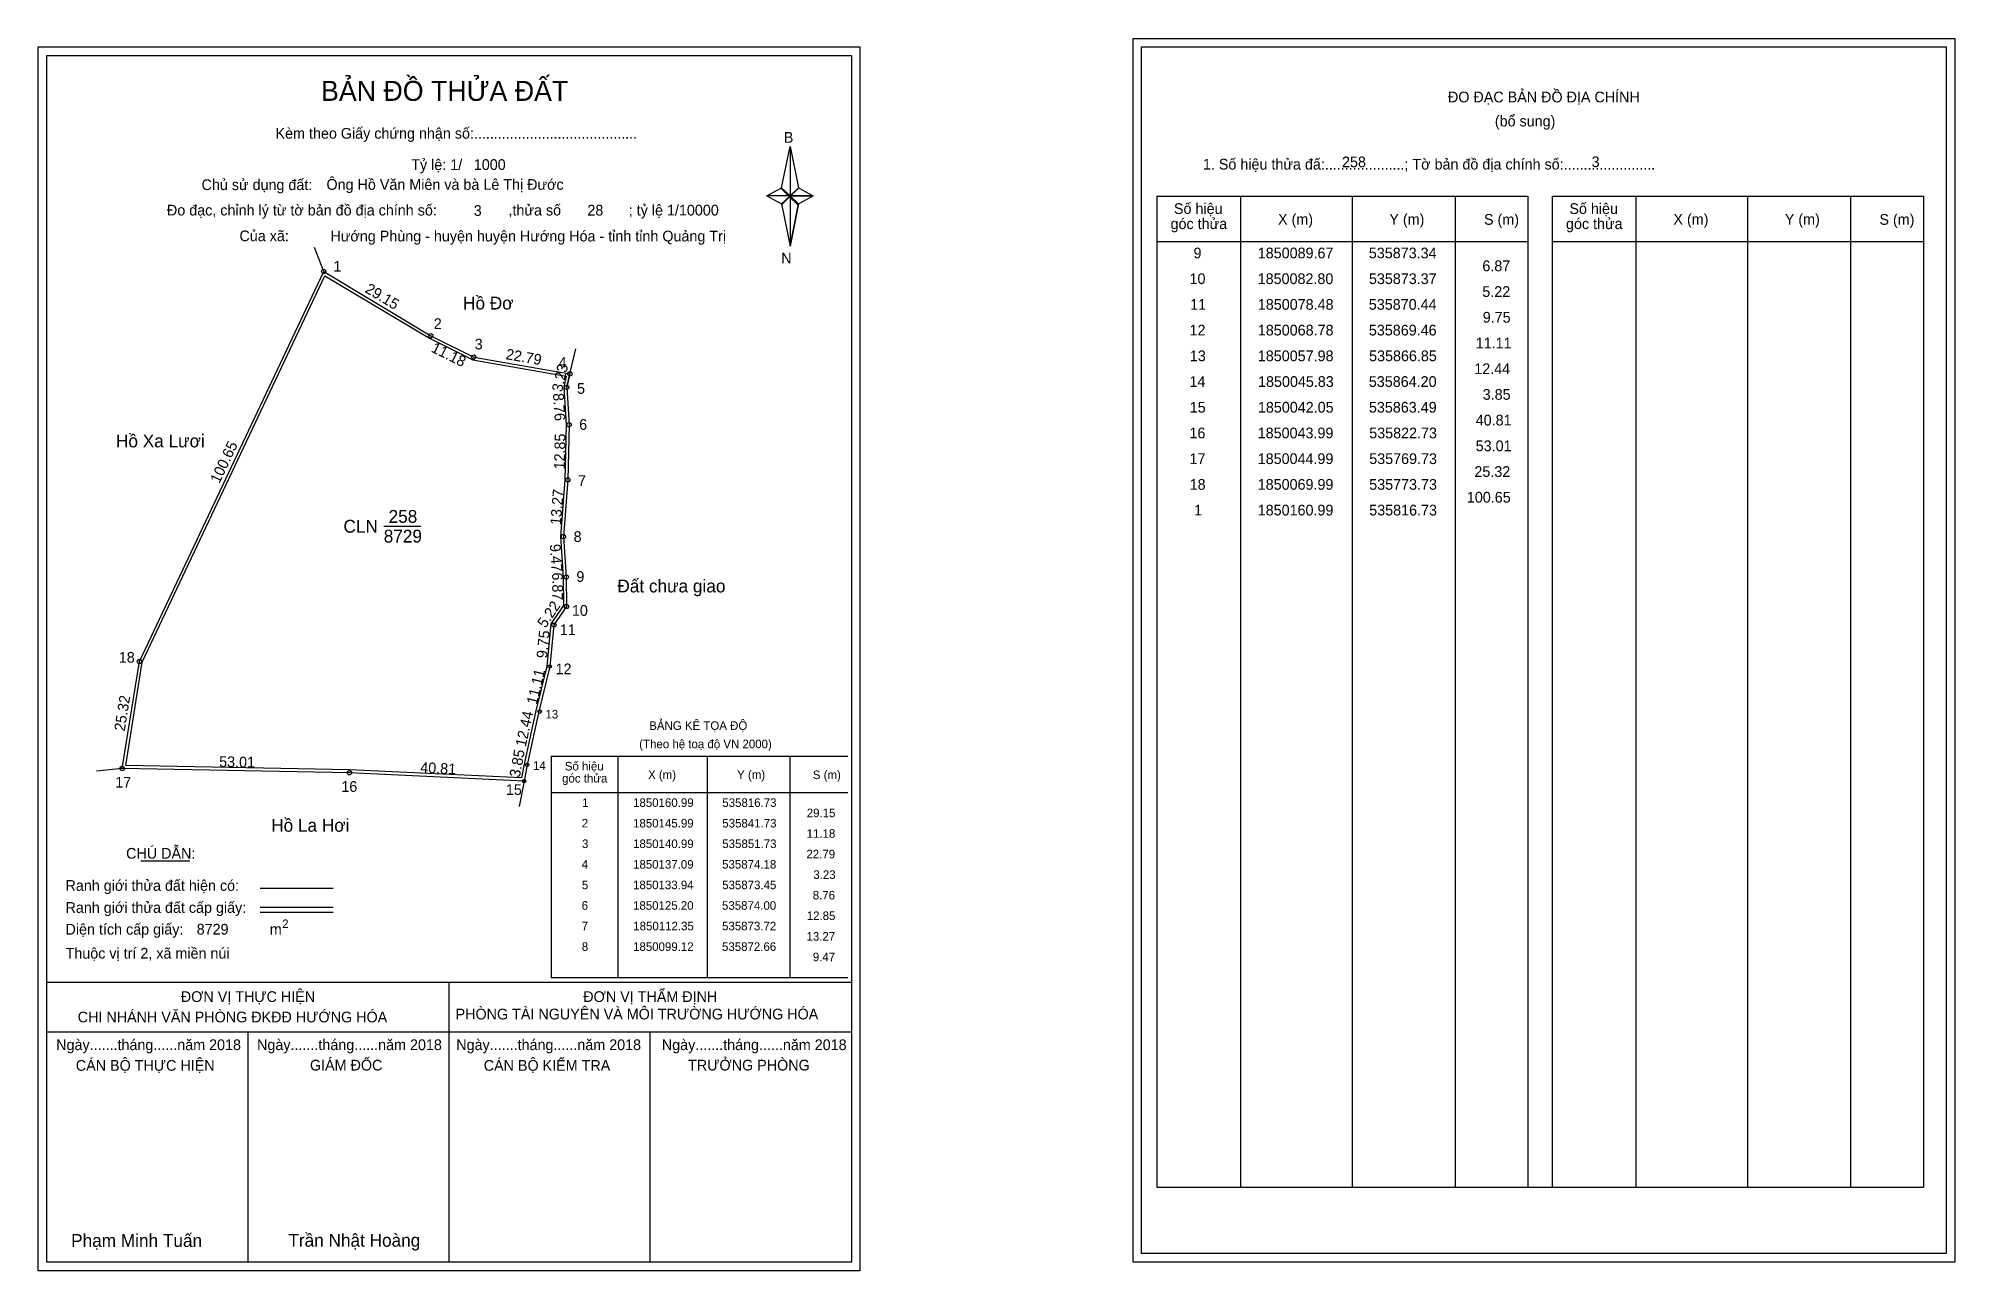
# Model space of a CAD drawing. Extents: x 535750 to 536197, y 1849928 to 1850215.
import ezdxf

# ---------------------------------------------------------------- set-up
doc = ezdxf.new("R2010")
doc.units = 0
for name, color, linetype in [('Level 1', 7, 'Continuous'), ('Level 10', 7, 'Continuous'), ('Level 11', 7, 'Continuous'), ('Level 13', 7, 'Continuous'), ('Level 27', 7, 'Continuous'), ('Level 3', 7, 'Continuous'), ('Level 36', 7, 'Continuous'), ('Level 49', 7, 'Continuous'), ('Level 53', 7, 'Continuous'), ('Level 55', 7, 'Continuous'), ('Level 6', 7, 'Continuous'), ('Level 63', 7, 'Continuous'), ('Level 9', 7, 'Continuous')]:
    doc.layers.add(name, color=color, linetype=linetype)

msp = doc.modelspace()

# ---------------------------------------------------------------- linework, layer by layer
at = {"layer": 'Level 1'}
for p, q in [((535752.15, 1850211.38), (535752.15, 1850211.38)), ((536007.57, 1850213.38), (536007.57, 1850213.38)), ((535923.58, 1850180.5), (535925.54, 1850190.14)), ((535925.54, 1850190.14), (535925.54, 1850178.62)), ((535925.54, 1850190.14), (535927.51, 1850180.5)), ((535920.13, 1850178.62), (535923.58, 1850180.5)), ((535923.58, 1850180.5), (535925.54, 1850178.62)), ((535925.4, 1850178.4), (535923.58, 1850180.28)), ((535925.54, 1850178.62), (535923.58, 1850176.78)), ((535925.4, 1850178.4), (535923.58, 1850176.56)), ((535923.58, 1850176.56), (535925.4, 1850178.4)), ((535927.36, 1850180.28), (535925.4, 1850178.4)), ((535925.4, 1850178.4), (535927.36, 1850180.28)), ((535927.36, 1850176.56), (535925.4, 1850178.4)), ((535927.51, 1850180.5), (535925.54, 1850178.62)), ((535925.54, 1850178.62), (535925.54, 1850166.92)), ((535925.54, 1850178.62), (535930.96, 1850178.62)), ((535925.54, 1850178.62), (535927.51, 1850176.78)), ((535927.51, 1850176.78), (535930.96, 1850178.62)), ((536011.11, 1850178.53), (536097.71, 1850178.53)), ((536030.7, 1849947.26), (536030.7, 1850178.53)), ((536056.77, 1849947.26), (536056.77, 1850178.53)), ((536080.74, 1850178.53), (536080.74, 1849947.26)), ((536097.71, 1850178.53), (536097.71, 1849947.26)), ((536103.36, 1850178.53), (536189.97, 1850178.53)), ((536122.95, 1849947.26), (536122.95, 1850178.53)), ((536149.03, 1849947.26), (536149.03, 1850178.53)), ((536173, 1850178.53), (536173, 1849947.26)), ((536189.97, 1850178.53), (536189.97, 1849947.26)), ((535923.58, 1850176.78), (535925.54, 1850166.92)), ((535927.51, 1850176.78), (535925.54, 1850166.92)), ((536011.11, 1850168), (536097.71, 1850168)), ((536103.36, 1850168), (536189.97, 1850168)), ((535869.78, 1850047.85), (535939.06, 1850047.85)), ((535885.45, 1849996.23), (535885.45, 1850047.85)), ((535906.31, 1849996.23), (535906.31, 1850047.85)), ((535925.49, 1850047.85), (535925.49, 1849996.23)), ((535869.78, 1850039.43), (535939.06, 1850039.43)), ((535774.07, 1850023.45), (535785.48, 1850023.45)), ((535801.94, 1850017.04), (535818.95, 1850017.04)), ((535801.94, 1850012.6), (535818.95, 1850012.6)), ((535801.94, 1850011.5), (535818.95, 1850011.5)), ((535858.98, 1849995.03), (535752.15, 1849995.03)), ((535939.85, 1849995.03), (535835.01, 1849995.03)), ((535846, 1849929.81), (535846, 1849995.03)), ((535869.78, 1849996.23), (535939.06, 1849996.23)), ((535939.85, 1849983.48), (535752.15, 1849983.48)), ((535799.08, 1849929.81), (535799.08, 1849983.48)), ((535892.93, 1849929.81), (535892.93, 1849983.48)), ((536011.11, 1849947.26), (536189.97, 1849947.26)), ((535939.85, 1849929.81), (535939.85, 1849929.81)), ((536195.27, 1849931.81), (536195.27, 1849931.81))]:
    msp.add_line(p, q, dxfattribs=at)
for points in [[(535923.58, 1850180.5), (535925.54, 1850190.14), (535925.54, 1850178.62)], [(535920.13, 1850178.62), (535923.58, 1850176.78), (535925.54, 1850178.62)], [(535925.54, 1850178.62), (535927.51, 1850180.5), (535930.96, 1850178.62)], [(535925.54, 1850178.62), (535925.54, 1850166.92), (535927.51, 1850176.78)]]:
    msp.add_lwpolyline(points, close=True, dxfattribs=at)
at = {"layer": 'Level 10'}
msp.add_line((535873.45, 1850133.94), (535874.18, 1850137.09), dxfattribs=at)
for points in [[(535864.2, 1850045.83), (535863.49, 1850042.05), (535822.73, 1850043.99), (535769.73, 1850044.99), (535773.73, 1850069.99), (535816.73, 1850160.99), (535841.73, 1850145.99), (535851.73, 1850140.99), (535874.18, 1850137.09), (535873.45, 1850133.94), (535874, 1850125.2), (535873.72, 1850112.35), (535872.66, 1850099.12), (535873.34, 1850089.67), (535873.37, 1850082.8), (535870.44, 1850078.48), (535869.46, 1850068.78), (535866.85, 1850057.98)], [(535863.51, 1850045.97), (535862.91, 1850042.78), (535822.75, 1850044.69), (535770.55, 1850045.67), (535774.41, 1850069.78), (535817.03, 1850159.99), (535841.39, 1850145.38), (535851.51, 1850140.32), (535873.33, 1850136.53), (535872.74, 1850134), (535873.3, 1850125.19), (535873.02, 1850112.39), (535871.96, 1850099.12), (535872.64, 1850089.64), (535872.67, 1850083.01), (535869.76, 1850078.73), (535868.77, 1850068.9), (535866.17, 1850058.14)]]:
    msp.add_lwpolyline(points, close=True, dxfattribs=at)
at = {"layer": 'Level 11'}
for centre, radius in [((535816.73, 1850160.99), 0.5), ((535841.73, 1850145.99), 0.5), ((535851.73, 1850140.99), 0.5), ((535873.45, 1850133.94), 0.5), ((535874.18, 1850137.09), 0.5), ((535874, 1850125.2), 0.5), ((535873.72, 1850112.35), 0.5), ((535872.66, 1850099.12), 0.5), ((535873.34, 1850089.67), 0.5), ((535873.37, 1850082.8), 0.5), ((535870.44, 1850078.48), 0.5), ((535773.73, 1850069.99), 0.5), ((535869.46, 1850068.78), 0.4), ((535867.13, 1850058.26), 0.4), ((535769.73, 1850044.99), 0.5), ((535822.73, 1850043.99), 0.5), ((535864.2, 1850045.83), 0.4), ((535864.2, 1850045.83), 0.4), ((535863.49, 1850042.05), 0.4)]:
    msp.add_circle(centre, radius, dxfattribs=at)
at = {"layer": 'Level 27'}
for p, q in [((535816.73, 1850160.99), (535814.56, 1850166.59)), ((535874.18, 1850137.09), (535875.54, 1850142.93)), ((535769.73, 1850044.99), (535763.76, 1850044.39)), ((535863.49, 1850042.05), (535862.37, 1850036.16))]:
    msp.add_line(p, q, dxfattribs=at)
at = {"layer": 'Level 3'}
for p, q in [((536011.11, 1850178.53), (536011.11, 1849947.26)), ((536103.36, 1850178.53), (536103.36, 1849947.26)), ((535869.78, 1850047.85), (535869.78, 1849996.23))]:
    msp.add_line(p, q, dxfattribs=at)
at = {"layer": 'Level 63'}
for points in [[(536005.58, 1850215.38), (536197.28, 1850215.38), (536197.28, 1849929.81), (536005.58, 1849929.81)], [(535750.15, 1850213.38), (535941.85, 1850213.38), (535941.85, 1849927.81), (535750.15, 1849927.81)], [(535752.15, 1850211.38), (535939.85, 1850211.38), (535939.85, 1849929.81), (535752.15, 1849929.81)], [(536007.58, 1850213.38), (536195.28, 1850213.38), (536195.28, 1849931.81), (536007.58, 1849931.81)]]:
    msp.add_lwpolyline(points, close=True, dxfattribs=at)
at = {"layer": 'Level 9'}
msp.add_line((535830.74, 1850101.52), (535839.42, 1850101.52), dxfattribs=at)

# ---------------------------------------------------------------- texts
at = {"layer": 'Level 1'}
for s, height, p in [('BẢN ĐỒ THỬA ĐẤT', 4.6657, (535816.12, 1850200.79)), ('ĐO ĐẠC BẢN ĐỒ ĐỊA CHÍNH', 2.5, (536079.05, 1850200.44)), ('(bổ sung)', 2.5, (536089.99, 1850194.82)), ('Kèm theo Giấy chứng nhận số:.........................................', 2.5, (535805.5, 1850191.96)), ('B', 2.5, (535924.09, 1850191.02)), ('1. Số hiệu thửa đấ:....................; Tờ bản đồ địa chính số:.......................', 2.5, (536021.88, 1850184.76)), ('Chủ sử dụng đất:', 2.5, (535788.24, 1850179.97)), ('Đo đạc, chỉnh lý từ tờ bản đồ địa chính số:                  ,thửa số                 ; tỷ lệ 1/10000', 2.5, (535780.16, 1850174.04)), ('Số hiệu', 2.5, (536015.12, 1850174.4)), ('X (m)', 2.5, (536039.4, 1850171.92)), ('Y (m)', 2.5, (536065.38, 1850171.92)), ('S (m)', 2.5, (536087.46, 1850171.87)), ('Số hiệu', 2.5, (536107.38, 1850174.4)), ('X (m)', 2.5, (536131.66, 1850171.92)), ('Y (m)', 2.5, (536157.64, 1850171.92)), ('S (m)', 2.5, (536179.72, 1850171.87)), ('Của xã:', 2.5, (535797.08, 1850168.04)), ('góc thửa', 2.5, (536014.33, 1850170.87)), ('góc thửa', 2.5, (536106.59, 1850170.87)), ('N', 2.5, (535923.49, 1850162.85)), ('BẢNG KÊ TỌA ĐỘ', 2, (535892.69, 1850054.01)), ('(Theo hệ toạ độ VN 2000)', 2, (535890.36, 1850049.72)), ('Số hiệu', 2, (535872.99, 1850044.54)), ('X (m)', 2, (535892.41, 1850042.56)), ('Y (m)', 2, (535913.2, 1850042.56)), ('S (m)', 2, (535930.86, 1850042.52)), ('góc thửa', 2, (535872.36, 1850041.72)), ('CHÚ DẪN:', 2.5, (535770.63, 1850023.95)), ('Ranh giới thửa đất hiện có:', 2.5, (535756.5, 1850016.45)), ('Ranh giới thửa đất cấp giấy:', 2.5, (535756.5, 1850011.31)), ('Diện tích cấp giấy:', 2.5, (535756.5, 1850006.23)), ('m', 2.5, (535804.16, 1850006.25)), ('2', 2, (535807.05, 1850007.76)), ('Thuộc vị trí 2, xã miền núi', 2.5, (535756.5, 1850000.63)), ('ĐƠN VỊ THỰC HIỆN', 2.5, (535783.39, 1849990.51)), ('ĐƠN VỊ THẨM ĐỊNH', 2.5, (535877.29, 1849990.51)), ('CHI NHÁNH VĂN PHÒNG ĐKĐĐ HƯỚNG HÓA', 2.5, (535759.34, 1849985.75)), ('PHÒNG TÀI NGUYÊN VÀ MÔI TRƯỜNG HƯỚNG HÓA', 2.5, (535847.51, 1849986.44)), ('Ngày.......tháng......năm 2018', 2.5, (535754.32, 1849979.28)), ('Ngày.......tháng......năm 2018', 2.5, (535801.19, 1849979.28)), ('Ngày.......tháng......năm 2018', 2.5, (535847.67, 1849979.28)), ('Ngày.......tháng......năm 2018', 2.5, (535895.63, 1849979.28)), ('CÁN BỘ THỰC HIỆN', 2.5, (535758.9, 1849974.46)), ('GIÁM ĐỐC', 2.5, (535813.53, 1849974.52)), ('CÁN BỘ KIỂM TRA', 2.5, (535854.07, 1849974.46)), ('TRƯỞNG PHÒNG', 2.5, (535901.76, 1849974.52)), ('Phạm Minh Tuấn', 3, (535757.81, 1849933.35)), ('Trần Nhật Hoàng', 3, (535808.5, 1849933.4))]:
    msp.add_text(s, height=height, dxfattribs=at).set_placement(p)
at = {"layer": 'Level 11'}
msp.add_text('Tỷ lệ: 1/', height=2.5, dxfattribs=at).set_placement((535837.16, 1850184.65))
at = {"layer": 'Level 13'}
for s, p in [('CLN', (535821.35, 1850100.02)), ('258', (535831.88, 1850102.32)), ('8729', (535830.74, 1850097.72))]:
    msp.add_text(s, height=3, dxfattribs=at).set_placement(p)
at = {"layer": 'Level 36'}
for s, p in [('Hồ Đơ', (535849.25, 1850152.1)), ('Hồ Xa Lươi', (535768.27, 1850119.93)), ('Đất chưa giao', (535885.26, 1850086.08)), ('Hồ La Hơi', (535804.49, 1850030.24))]:
    msp.add_text(s, height=3, dxfattribs=at).set_placement(p)
at = {"layer": 'Level 49'}
for s, rotation, p in [('29.15', 329.0362, (535826.18, 1850156.25)), ('11.18', 333.4349, (535841.63, 1850142.35)), ('22.79', 350.145, (535859.08, 1850140.53)), ('3.23', 76.9523, (535872.34, 1850132.7)), ('8.76', 273.6008, (535870.23, 1850132.52)), ('100.65', 64.708, (535792.39, 1850111.35)), ('12.85', 88.7517, (535872.97, 1850114.76)), ('13.27', 85.4192, (535872.07, 1850101.74)), ('9.47', 274.1158, (535869.48, 1850097.3)), ('6.87', 270.2502, (535870.04, 1850090.74)), ('5.22', 55.8533, (535868.46, 1850077.6)), ('9.75', 84.2309, (535868.84, 1850070.62)), ('11.11', 76.414, (535866.45, 1850059.75)), ('25.32', 80.9097, (535770.3, 1850053.59)), ('12.44', 77.6961, (535863.87, 1850049.91)), ('3.85', 79.362, (535862.48, 1850042.78)), ('53.01', 358.9191, (535792.32, 1850045.36)), ('40.81', 357.275, (535839.22, 1850044.01))]:
    msp.add_text(s, height=2.5, rotation=rotation, dxfattribs=at).set_placement(p)
at = {"layer": 'Level 53'}
for s, height, p in [('9', 2.5, (536019.68, 1850164.04)), ('1850089.67', 2.5, (536034.67, 1850164.04)), ('535873.34', 2.5, (536060.59, 1850164.04)), ('10', 2.5, (536018.75, 1850158.04)), ('1850082.80', 2.5, (536034.65, 1850158.04)), ('535873.37', 2.5, (536060.61, 1850158.04)), ('6.87', 2.5, (536087.08, 1850161.04)), ('5.22', 2.5, (536087.07, 1850155.04)), ('11', 2.5, (536018.91, 1850152.04)), ('1850078.48', 2.5, (536034.69, 1850152.04)), ('535870.44', 2.5, (536060.59, 1850152.04)), ('9.75', 2.5, (536087.16, 1850149.04)), ('12', 2.5, (536018.76, 1850146.04)), ('1850068.78', 2.5, (536034.69, 1850146.04)), ('535869.46', 2.5, (536060.6, 1850146.04)), ('13', 2.5, (536018.83, 1850140.04)), ('1850057.98', 2.5, (536034.69, 1850140.04)), ('535866.85', 2.5, (536060.65, 1850140.04)), ('11.11', 2.5, (536085.52, 1850143.04)), ('12.44', 2.5, (536085.19, 1850137.04)), ('14', 2.5, (536018.74, 1850134.04)), ('1850045.83', 2.5, (536034.74, 1850134.04)), ('535864.20', 2.5, (536060.59, 1850134.04)), ('3.85', 2.5, (536087.16, 1850131.04)), ('15', 2.5, (536018.8, 1850128.04)), ('1850042.05', 2.5, (536034.71, 1850128.04)), ('535863.49', 2.5, (536060.61, 1850128.04)), ('16', 2.5, (536018.75, 1850122.04)), ('1850043.99', 2.5, (536034.66, 1850122.04)), ('535822.73', 2.5, (536060.68, 1850122.04)), ('40.81', 2.5, (536085.52, 1850125.04)), ('53.01', 2.5, (536085.52, 1850119.04)), ('17', 2.5, (536018.76, 1850116.04)), ('1850044.99', 2.5, (536034.66, 1850116.04)), ('535769.73', 2.5, (536060.68, 1850116.04)), ('25.32', 2.5, (536085.22, 1850113.04)), ('18', 2.5, (536018.78, 1850110.04)), ('1850069.99', 2.5, (536034.66, 1850110.04)), ('535773.73', 2.5, (536060.68, 1850110.04)), ('1850160.99', 2.5, (536034.66, 1850104.04)), ('535816.73', 2.5, (536060.68, 1850104.04)), ('100.65', 2.5, (536083.46, 1850107.04)), ('1', 2.5, (536019.83, 1850104.04)), ('1', 2, (535877.06, 1850036.03)), ('1850160.99', 2, (535888.92, 1850036.03)), ('535816.73', 2, (535909.74, 1850036.03)), ('29.15', 2, (535929.44, 1850033.63)), ('2', 2, (535876.94, 1850031.23)), ('1850145.99', 2, (535888.92, 1850031.23)), ('535841.73', 2, (535909.74, 1850031.23)), ('11.18', 2, (535929.41, 1850028.83)), ('3', 2, (535877, 1850026.43)), ('1850140.99', 2, (535888.92, 1850026.43)), ('535851.73', 2, (535909.74, 1850026.43)), ('4', 2, (535876.93, 1850021.63)), ('1850137.09', 2, (535888.92, 1850021.63)), ('535874.18', 2, (535909.7, 1850021.63)), ('22.79', 2, (535929.37, 1850024.03)), ('5', 2, (535876.97, 1850016.83)), ('1850133.94', 2, (535888.91, 1850016.83)), ('535873.45', 2, (535909.71, 1850016.83)), ('3.23', 2, (535930.97, 1850019.23)), ('6', 2, (535876.93, 1850012.03)), ('1850125.20', 2, (535888.91, 1850012.03)), ('535874.00', 2, (535909.67, 1850012.03)), ('8.76', 2, (535930.84, 1850014.43)), ('7', 2, (535876.94, 1850007.23)), ('1850112.35', 2, (535888.96, 1850007.23)), ('535873.72', 2, (535909.68, 1850007.23)), ('12.85', 2, (535929.44, 1850009.63)), ('8', 2, (535876.96, 1850002.43)), ('1850099.12', 2, (535888.92, 1850002.43)), ('535872.66', 2, (535909.67, 1850002.43)), ('13.27', 2, (535929.38, 1850004.83)), ('9.47', 2, (535930.86, 1850000.03))]:
    msp.add_text(s, height=height, dxfattribs=at).set_placement(p)
at = {"layer": 'Level 55'}
for s, height, p in [('256', 0.11, (535816.61, 1850160.88)), ('256', 0.11, (535816.61, 1850160.88)), ('1', 0.4, (535816.62, 1850160.99)), ('0', 0.11, (535816.69, 1850160.88)), ('0', 0.11, (535816.69, 1850160.88)), ('2', 0.4, (535841.59, 1850145.99)), ('0', 0.11, (535841.69, 1850145.88)), ('0', 0.11, (535841.69, 1850145.88)), ('3', 0.4, (535851.61, 1850140.99)), ('0', 0.11, (535851.69, 1850140.88)), ('0', 0.11, (535851.69, 1850140.88)), ('5', 0.4, (535873.32, 1850133.94)), ('4', 0.4, (535874.04, 1850137.09)), ('0', 0.11, (535874.14, 1850136.98)), ('0', 0.11, (535874.14, 1850136.98)), ('6', 0.4, (535873.86, 1850125.2)), ('7', 0.4, (535873.59, 1850112.35)), ('8', 0.4, (535872.53, 1850099.12)), ('9', 0.4, (535873.2, 1850089.67)), ('10', 0.4, (535873.09, 1850082.8)), ('11', 0.4, (535870.18, 1850078.48)), ('18', 0.4, (535773.45, 1850069.99)), ('256', 0.11, (535773.61, 1850069.88)), ('256', 0.11, (535773.61, 1850069.88)), ('13', 0.32, (535869.24, 1850068.78)), ('12', 0.32, (535866.91, 1850058.26)), ('17', 0.4, (535769.45, 1850044.99)), ('256', 0.11, (535769.61, 1850044.88)), ('257', 0.11, (535769.61, 1850044.88)), ('256', 0.11, (535769.61, 1850044.88)), ('16', 0.4, (535822.45, 1850043.99)), ('257', 0.11, (535822.61, 1850043.88)), ('14', 0.32, (535863.97, 1850045.83)), ('15', 0.32, (535863.27, 1850042.05)), ('257', 0.088, (535863.4, 1850041.96))]:
    msp.add_text(s, height=height, dxfattribs=at).set_placement(p)
at = {"layer": 'Level 6'}
for s, p in [('1000', (535851.76, 1850184.67)), ('258', (536054.33, 1850185.3)), ('3', (536112.58, 1850185.32)), ('Ông Hồ Văn Miên và bà Lê Thị Đước', (535817.38, 1850180.03)), ('3', (535851.75, 1850173.95)), ('28', (535878.26, 1850174.03)), (' Hướng Phùng - huyện huyện Hướng Hóa - tỉnh tỉnh Quảng Trị', (535817.39, 1850167.99)), ('8729', (535787.1, 1850006.24))]:
    msp.add_text(s, height=2.5, dxfattribs=at).set_placement(p)
at = {"layer": 'Level 9'}
for s, height, p in [('1', 2.5, (535819, 1850160.94)), ('2', 2.5, (535842.42, 1850147.55)), ('3', 2.5, (535851.96, 1850142.78)), ('4', 2.5, (535871.55, 1850138.51)), ('5', 2.5, (535875.84, 1850132.43)), ('6', 2.5, (535876.35, 1850124.02)), ('7', 2.5, (535876.08, 1850110.94)), ('8', 2.5, (535875.04, 1850097.86)), ('9', 2.5, (535875.69, 1850088.54)), ('10', 2.5, (535874.65, 1850080.62)), ('11', 2.5, (535871.83, 1850076.14)), ('18', 2.5, (535768.93, 1850069.69)), ('12', 2.5, (535870.84, 1850066.99)), ('13', 2, (535868.47, 1850056.67)), ('14', 2, (535865.58, 1850044.67)), ('17', 2.5, (535768.1, 1850040.54)), ('16', 2.5, (535820.85, 1850039.54)), ('15', 2.5, (535859.25, 1850038.82))]:
    msp.add_text(s, height=height, dxfattribs=at).set_placement(p)

doc.saveas('drawing.dxf')
